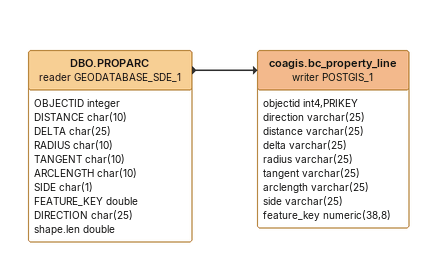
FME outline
DBO.PROPARC (reader GEODATABASE_SDE_1)
    attributes: OBJECTID integer, DISTANCE char(10), DELTA char(25), RADIUS char(10), TANGENT char(10), ARCLENGTH char(10), SIDE char(1), FEATURE_KEY double, DIRECTION char(25), shape.len double
    -> coagis.bc_property_line (writer POSTGIS_1)
coagis.bc_property_line (writer POSTGIS_1)
    attributes: objectid int4,PRIKEY, direction varchar(25), distance varchar(25), delta varchar(25), radius varchar(25), tangent varchar(25), arclength varchar(25), side varchar(25), feature_key numeric(38,8)
